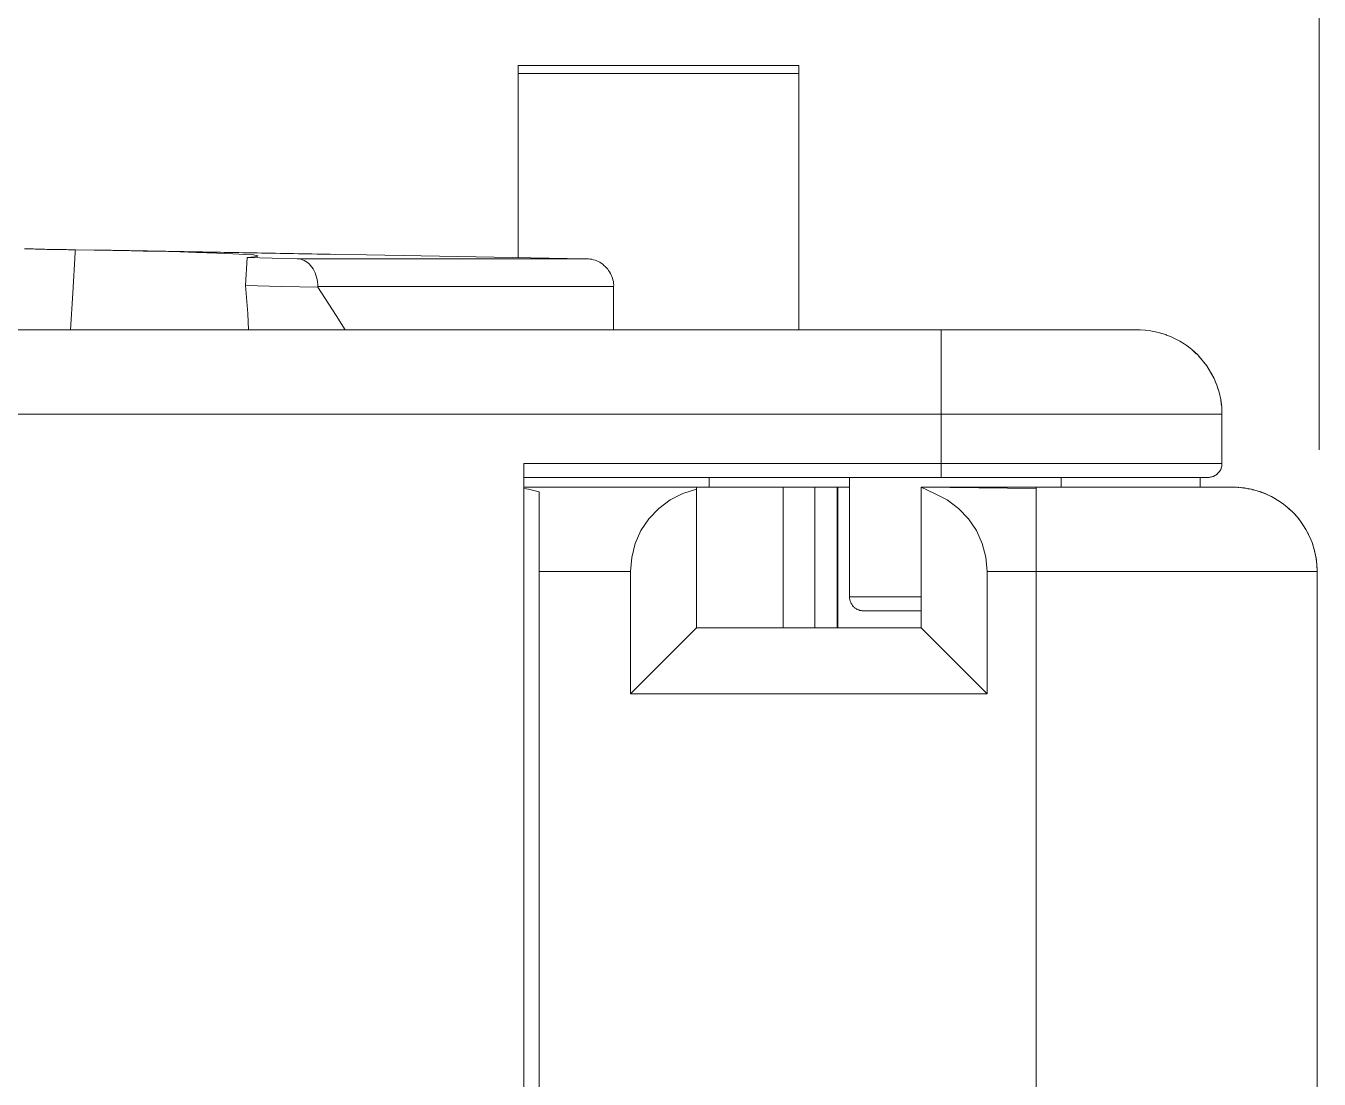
# Model space of a CAD drawing. Header units: inches. Extents: x 0.18 to 4.06, y 0.3 to 3.48.
# Drawn here: x 3.2706 to 3.7463, y 1.099 to 1.4863 of the extents above; entities that cross this region are included whole.
import ezdxf

# ---------------------------------------------------------------- set-up
doc = ezdxf.new("R2010")
doc.units = ezdxf.units.IN
doc.header["$MEASUREMENT"] = 0
doc.layers.add('Layer 1', color=7, linetype='Continuous')

# ---------------------------------------------------------------- blocks, each defined once
blk = doc.blocks.new('block 2')
at = {"layer": 'Layer 1', "color": 250, "lineweight": 18}
for points in [[(3.74626, 1.77958), (3.74626, 1.33042)], [(3.55489, 1.47171), (3.45158, 1.47171)], [(3.45159, 1.47171), (3.45159, 1.46885)], [(3.55489, 1.46885), (3.55489, 1.47171)], [(3.45159, 1.46885), (3.45159, 1.40118)], [(3.45159, 1.46885), (3.55489, 1.46885)], [(3.55489, 1.37451), (3.55489, 1.46885)], [(3.27071, 1.4043), (3.27009, 1.4043)], [(3.2713, 1.4043), (3.27071, 1.4043)], [(3.27195, 1.4043), (3.2713, 1.4043)], [(3.27263, 1.4043), (3.27195, 1.4043)], [(3.27332, 1.4043), (3.27263, 1.4043)], [(3.27402, 1.40423), (3.27332, 1.4043)], [(3.27471, 1.40423), (3.27402, 1.40423)], [(3.27543, 1.40423), (3.27471, 1.40423)], [(3.27611, 1.40423), (3.27543, 1.40423)], [(3.27683, 1.40423), (3.27611, 1.40423)], [(3.27751, 1.40423), (3.27683, 1.40423)], [(3.27823, 1.40416), (3.27751, 1.40423)], [(3.27891, 1.40416), (3.27823, 1.40416)], [(3.27962, 1.40416), (3.27891, 1.40416)], [(3.28034, 1.40416), (3.27962, 1.40416)], [(3.28106, 1.40416), (3.28034, 1.40416)], [(3.28178, 1.40411), (3.28106, 1.40416)], [(3.28243, 1.40411), (3.28178, 1.40411)], [(3.28311, 1.40411), (3.28243, 1.40411)], [(3.28376, 1.40411), (3.28311, 1.40411)], [(3.28439, 1.40411), (3.28376, 1.40411)], [(3.285, 1.40411), (3.28439, 1.40411)], [(3.28555, 1.40411), (3.285, 1.40411)], [(3.28611, 1.40404), (3.28555, 1.40411)], [(3.2866, 1.40404), (3.28611, 1.40404)], [(3.28704, 1.40404), (3.2866, 1.40404)], [(3.28757, 1.40404), (3.28704, 1.40404)], [(3.28799, 1.40404), (3.28757, 1.40404)], [(3.28839, 1.40404), (3.28799, 1.40404)], [(3.28878, 1.40404), (3.28839, 1.40404)], [(3.28871, 1.40351), (3.28878, 1.40404)], [(3.28871, 1.40302), (3.28871, 1.40351)], [(3.38461, 1.40232), (3.28878, 1.40404)], [(3.28878, 1.40404), (3.3019, 1.40381)], [(3.47644, 1.40072), (3.3019, 1.40381)], [(3.3019, 1.40381), (3.31374, 1.40351)], [(3.31374, 1.40351), (3.32422, 1.40332)], [(3.32422, 1.40332), (3.33334, 1.40304)], [(3.2878, 1.38799), (3.28871, 1.40302)], [(3.33334, 1.40302), (3.34075, 1.40281)], [(3.34075, 1.40281), (3.34675, 1.40252)], [(3.34675, 1.40251), (3.35124, 1.40232)], [(3.35124, 1.40232), (3.35424, 1.40209)], [(3.35196, 1.40118), (3.35131, 1.39086)], [(3.35466, 1.40137), (3.35196, 1.40118)], [(3.35196, 1.40118), (3.37035, 1.40072)], [(3.35424, 1.40209), (3.35577, 1.4018)], [(3.35593, 1.4016), (3.35466, 1.40137)], [(3.35577, 1.40179), (3.35573, 1.4016)], [(3.35577, 1.40179), (3.35593, 1.4016)], [(3.37035, 1.40072), (3.371, 1.40065)], [(3.39333, 1.40072), (3.37035, 1.40072)], [(3.371, 1.40065), (3.37168, 1.40053)], [(3.37168, 1.40053), (3.3723, 1.40036)], [(3.3723, 1.40036), (3.37295, 1.40009)], [(3.37295, 1.40009), (3.37358, 1.39974)], [(3.37358, 1.39974), (3.37419, 1.39928)], [(3.37419, 1.39928), (3.37472, 1.39879)], [(3.37472, 1.39879), (3.3753, 1.39821)], [(3.41381, 1.40072), (3.39333, 1.40072)], [(3.43162, 1.40072), (3.41381, 1.40072)], [(3.44659, 1.40072), (3.43162, 1.40072)], [(3.45866, 1.40072), (3.44659, 1.40072)], [(3.46768, 1.40072), (3.45866, 1.40072)], [(3.47361, 1.40072), (3.46768, 1.40072)], [(3.47644, 1.40072), (3.47361, 1.40072)], [(3.47682, 1.40072), (3.47644, 1.40072)], [(3.47747, 1.40065), (3.47682, 1.40072)], [(3.4781, 1.40058), (3.47747, 1.40065)], [(3.47872, 1.40053), (3.4781, 1.40058)], [(3.47933, 1.40036), (3.47872, 1.40053)], [(3.47996, 1.40016), (3.47933, 1.40036)], [(3.48057, 1.39993), (3.47996, 1.40016)], [(3.48112, 1.39965), (3.48057, 1.39993)], [(3.48168, 1.39939), (3.48112, 1.39965)], [(3.48219, 1.39902), (3.48168, 1.39939)], [(3.48275, 1.39867), (3.48219, 1.39902)], [(3.48321, 1.39821), (3.48275, 1.39867)], [(3.3753, 1.39821), (3.37575, 1.39765)], [(3.37575, 1.39765), (3.37621, 1.397)], [(3.37621, 1.397), (3.3766, 1.3963)], [(3.3766, 1.3963), (3.37696, 1.39551)], [(3.37696, 1.39551), (3.37728, 1.39472)], [(3.37728, 1.39472), (3.37751, 1.39391)], [(3.37751, 1.39391), (3.37774, 1.39307)], [(3.48373, 1.39779), (3.48321, 1.39821)], [(3.48415, 1.39737), (3.48373, 1.39779)], [(3.48458, 1.39688), (3.48415, 1.39737)], [(3.48493, 1.39635), (3.48458, 1.39688)], [(3.48529, 1.39586), (3.48493, 1.39635)], [(3.48561, 1.39528), (3.48529, 1.39586)], [(3.48591, 1.39472), (3.48563, 1.39528)], [(3.48614, 1.39414), (3.48591, 1.39472)], [(3.48637, 1.39356), (3.48614, 1.39414)], [(3.35131, 1.39086), (3.35222, 1.38053)], [(3.35131, 1.39086), (3.36465, 1.39056)], [(3.36465, 1.39056), (3.378, 1.39021)], [(3.37774, 1.39307), (3.37786, 1.39223)], [(3.37786, 1.39223), (3.37797, 1.39128)], [(3.37797, 1.39128), (3.378, 1.39044)], [(3.378, 1.39044), (3.378, 1.39021)], [(3.378, 1.39044), (3.40179, 1.39044)], [(3.378, 1.39021), (3.38466, 1.37988)], [(3.40179, 1.39044), (3.42291, 1.39044)], [(3.42292, 1.39044), (3.44125, 1.39044)], [(3.44125, 1.39044), (3.45664, 1.39044)], [(3.45664, 1.39044), (3.46896, 1.39044)], [(3.46896, 1.39044), (3.4781, 1.39044)], [(3.4781, 1.39044), (3.48398, 1.39044)], [(3.48398, 1.39044), (3.4867, 1.39044)], [(3.48649, 1.39293), (3.48637, 1.39356)], [(3.48666, 1.39228), (3.48649, 1.39293)], [(3.48675, 1.3917), (3.48666, 1.39228)], [(3.4867, 1.39044), (3.48682, 1.39105)], [(3.48672, 1.37451), (3.4867, 1.39042)], [(3.48682, 1.39105), (3.48675, 1.3917)], [(3.28699, 1.37451), (3.2878, 1.38799)], [(3.35222, 1.38053), (3.35251, 1.37451)], [(3.38467, 1.37988), (3.38802, 1.37451)], [(3.60719, 1.37451), (2.82611, 1.37451)], [(3.61351, 1.37451), (3.60719, 1.37451)], [(3.60719, 1.37444), (3.60719, 1.37451)], [(3.60719, 1.37409), (3.60719, 1.37444)], [(3.60719, 1.37351), (3.60719, 1.37409)], [(3.60719, 1.37265), (3.60719, 1.37352)], [(3.60719, 1.37165), (3.60719, 1.37265)], [(3.60719, 1.37038), (3.60719, 1.37165)], [(3.60719, 1.36895), (3.60719, 1.37039)], [(3.61979, 1.37451), (3.61351, 1.37451)], [(3.62595, 1.37451), (3.61979, 1.37451)], [(3.63197, 1.37451), (3.62595, 1.37451)], [(3.63777, 1.37451), (3.63197, 1.37451)], [(3.64337, 1.37451), (3.63777, 1.37451)], [(3.6487, 1.37451), (3.64337, 1.37451)], [(3.65369, 1.37451), (3.6487, 1.37451)], [(3.65834, 1.37451), (3.65369, 1.37451)], [(3.6626, 1.37451), (3.65834, 1.37451)], [(3.66648, 1.37451), (3.6626, 1.37451)], [(3.66983, 1.37451), (3.66648, 1.37451)], [(3.67279, 1.37451), (3.66983, 1.37451)], [(3.67517, 1.37451), (3.67279, 1.37451)], [(3.67709, 1.37451), (3.67517, 1.37451)], [(3.67843, 1.37451), (3.67709, 1.37451)], [(3.67927, 1.37451), (3.67841, 1.37451)], [(3.6795, 1.37451), (3.67927, 1.37451)], [(3.68044, 1.37451), (3.6795, 1.37451)], [(3.68044, 1.37451), (3.6795, 1.37451)], [(3.68223, 1.37444), (3.68044, 1.37451)], [(3.68223, 1.37444), (3.68044, 1.37451)], [(3.68236, 1.37444), (3.68223, 1.37444)], [(3.68236, 1.37444), (3.68223, 1.37444)], [(3.68425, 1.37416), (3.68236, 1.37446)], [(3.68425, 1.37416), (3.68236, 1.37446)], [(3.6849, 1.37409), (3.68425, 1.37416)], [(3.6849, 1.37409), (3.68425, 1.37416)], [(3.68613, 1.37379), (3.6849, 1.37409)], [(3.68613, 1.37379), (3.6849, 1.37409)], [(3.68757, 1.37351), (3.68613, 1.37381)], [(3.68757, 1.37351), (3.68613, 1.37381)], [(3.68796, 1.37337), (3.68757, 1.37351)], [(3.68799, 1.37337), (3.68757, 1.37351)], [(3.68982, 1.37279), (3.68796, 1.37337)], [(3.68982, 1.37279), (3.68799, 1.37337)], [(3.69015, 1.37265), (3.68982, 1.37279)], [(3.69157, 1.37207), (3.69015, 1.37265)], [(3.69161, 1.37207), (3.69015, 1.37265)], [(3.69262, 1.37165), (3.69157, 1.37207)], [(3.69262, 1.37165), (3.69161, 1.37207)], [(3.69333, 1.37128), (3.69262, 1.37165)], [(3.69333, 1.37128), (3.69262, 1.37165)], [(3.69506, 1.37038), (3.69333, 1.37128)], [(3.69506, 1.37038), (3.69333, 1.37128)], [(3.69662, 1.36937), (3.69506, 1.37038)], [(3.69662, 1.36937), (3.69506, 1.37038)], [(3.60719, 1.36728), (3.60719, 1.36895)], [(3.60719, 1.36549), (3.60719, 1.36728)], [(3.60719, 1.36347), (3.60719, 1.36549)], [(3.69731, 1.36895), (3.69662, 1.36937)], [(3.69731, 1.36895), (3.69662, 1.36937)], [(3.69815, 1.3683), (3.69731, 1.36895)], [(3.69822, 1.3683), (3.69731, 1.36895)], [(3.69945, 1.36728), (3.69815, 1.3683)], [(3.69945, 1.36728), (3.69822, 1.3683)], [(3.70147, 1.36549), (3.69944, 1.36728)], [(3.69968, 1.36705), (3.69945, 1.36728)], [(3.70108, 1.36579), (3.69968, 1.36705)], [(3.70147, 1.36549), (3.70108, 1.36578)], [(3.70329, 1.36347), (3.70147, 1.36549)], [(3.70241, 1.36442), (3.70147, 1.36549)], [(3.60719, 1.36133), (3.60719, 1.36347)], [(3.60719, 1.35905), (3.60719, 1.36133)], [(3.70329, 1.36347), (3.70241, 1.36442)], [(3.70492, 1.36133), (3.70329, 1.36347)], [(3.70366, 1.36298), (3.70329, 1.36347)], [(3.70492, 1.36133), (3.70366, 1.36298)], [(3.70636, 1.35905), (3.7049, 1.36133)], [(3.70587, 1.35989), (3.70492, 1.36133)], [(3.60719, 1.35661), (3.60719, 1.35905)], [(3.60719, 1.35417), (3.60719, 1.35661)], [(3.70636, 1.35905), (3.70587, 1.35989)], [(3.70762, 1.35661), (3.70636, 1.35905)], [(3.7068, 1.35821), (3.70636, 1.35905)], [(3.70762, 1.35661), (3.7068, 1.35821)], [(3.70866, 1.35417), (3.70762, 1.35661)], [(3.70843, 1.35475), (3.70762, 1.35661)], [(3.60719, 1.35159), (3.60719, 1.35418)], [(3.60719, 1.34896), (3.60719, 1.35159)], [(3.70866, 1.35417), (3.70843, 1.35475)], [(3.70948, 1.35159), (3.70866, 1.35418)], [(3.70905, 1.35296), (3.70866, 1.35417)], [(3.70948, 1.35159), (3.70905, 1.35296)], [(3.71006, 1.34896), (3.70948, 1.35159)], [(3.60719, 1.34622), (3.60719, 1.34896)], [(3.60719, 1.34359), (3.60719, 1.34622)], [(3.71042, 1.34622), (3.71006, 1.34896)], [(3.71026, 1.34736), (3.71006, 1.34896)], [(3.71042, 1.34622), (3.71026, 1.34736)], [(3.71052, 1.34359), (3.71042, 1.34622)], [(3.71045, 1.34545), (3.71042, 1.34622)], [(2.82611, 1.34359), (3.60719, 1.34359)], [(3.61621, 1.34359), (3.60719, 1.34359)], [(3.60719, 1.34359), (3.60719, 1.32545)], [(3.62517, 1.34359), (3.6162, 1.34359)], [(3.63395, 1.34359), (3.62517, 1.34359)], [(3.64255, 1.34359), (3.63395, 1.34359)], [(3.65085, 1.34359), (3.64255, 1.34359)], [(3.6589, 1.34359), (3.65085, 1.34359)], [(3.66648, 1.34359), (3.6589, 1.34359)], [(3.67364, 1.34359), (3.66648, 1.34359)], [(3.68025, 1.34359), (3.67364, 1.34359)], [(3.6864, 1.34359), (3.68025, 1.34359)], [(3.69183, 1.34359), (3.6864, 1.34359)], [(3.69668, 1.34359), (3.69183, 1.34359)], [(3.70085, 1.34359), (3.69668, 1.34359)], [(3.70431, 1.34359), (3.70085, 1.34359)], [(3.70701, 1.34359), (3.70431, 1.34359)], [(3.70896, 1.34359), (3.70701, 1.34359)], [(3.71017, 1.34359), (3.70896, 1.34359)], [(3.71052, 1.34359), (3.71017, 1.34359)], [(3.71052, 1.34359), (3.71045, 1.34545)], [(3.71052, 1.32545), (3.71052, 1.34359)], [(3.45378, 1.07181), (3.45378, 1.32545)], [(3.60719, 1.32545), (3.45378, 1.32545)], [(3.61621, 1.32545), (3.60719, 1.32545)], [(3.60719, 1.32503), (3.60719, 1.32545)], [(3.60719, 1.32461), (3.60719, 1.32503)], [(3.60719, 1.32408), (3.60719, 1.32461)], [(3.60719, 1.32366), (3.60719, 1.32408)], [(3.60719, 1.32331), (3.60719, 1.32366)], [(3.60719, 1.32289), (3.60719, 1.32331)], [(3.60719, 1.32252), (3.60719, 1.32289)], [(3.60719, 1.32217), (3.60719, 1.32252)], [(3.62517, 1.32545), (3.6162, 1.32545)], [(3.63395, 1.32545), (3.62517, 1.32545)], [(3.64255, 1.32545), (3.63395, 1.32545)], [(3.65085, 1.32545), (3.64255, 1.32545)], [(3.6589, 1.32545), (3.65085, 1.32545)], [(3.66648, 1.32545), (3.6589, 1.32545)], [(3.67364, 1.32545), (3.66648, 1.32545)], [(3.68025, 1.32545), (3.67364, 1.32545)], [(3.6864, 1.32545), (3.68025, 1.32545)], [(3.69183, 1.32545), (3.6864, 1.32545)], [(3.69668, 1.32545), (3.69183, 1.32545)], [(3.70085, 1.32545), (3.69668, 1.32545)], [(3.70431, 1.32545), (3.70085, 1.32545)], [(3.70701, 1.32545), (3.70431, 1.32545)], [(3.70896, 1.32545), (3.70701, 1.32545)], [(3.71017, 1.32545), (3.70896, 1.32545)], [(3.70957, 1.32252), (3.70931, 1.32217)], [(3.70938, 1.32217), (3.70957, 1.32252)], [(3.70984, 1.32289), (3.70956, 1.32252)], [(3.70957, 1.32252), (3.70968, 1.32259)], [(3.70968, 1.32259), (3.70984, 1.32289)], [(3.71006, 1.32331), (3.70984, 1.32289)], [(3.70984, 1.32289), (3.70994, 1.32301)], [(3.70994, 1.32301), (3.71006, 1.3233)], [(3.71022, 1.32366), (3.71006, 1.32331)], [(3.71006, 1.32331), (3.71017, 1.32347)], [(3.71052, 1.32545), (3.71017, 1.32545)], [(3.71017, 1.32347), (3.71022, 1.32366)], [(3.71038, 1.32408), (3.71022, 1.32366)], [(3.71022, 1.32366), (3.71029, 1.32395)], [(3.71029, 1.32396), (3.71038, 1.32408)], [(3.71045, 1.32461), (3.71038, 1.32408)], [(3.71038, 1.32408), (3.71045, 1.32445)], [(3.71052, 1.32503), (3.71045, 1.32461)], [(3.71045, 1.32461), (3.71052, 1.32497)], [(3.71045, 1.32445), (3.71045, 1.32461)], [(3.71052, 1.32503), (3.71052, 1.32545)], [(3.71052, 1.32497), (3.71052, 1.32503)], [(3.45378, 1.32031), (3.60719, 1.32031)], [(3.52188, 1.32031), (3.52188, 1.31666)], [(3.5735, 1.32031), (3.5735, 1.2764)], [(3.60719, 1.32181), (3.60719, 1.32217)], [(3.60719, 1.32152), (3.60719, 1.32181)], [(3.60719, 1.32122), (3.60719, 1.32151)], [(3.60719, 1.32103), (3.60719, 1.32122)], [(3.60719, 1.3208), (3.60719, 1.32103)], [(3.60719, 1.32061), (3.60719, 1.3208)], [(3.60719, 1.32045), (3.60719, 1.32061)], [(3.60719, 1.32038), (3.60719, 1.32045)], [(3.60719, 1.32031), (3.60719, 1.32038)], [(3.60719, 1.32031), (3.61577, 1.32031)], [(3.60719, 1.32031), (3.60719, 1.32031)], [(3.61577, 1.32031), (3.62426, 1.32031)], [(3.62426, 1.32031), (3.63258, 1.32031)], [(3.63258, 1.32031), (3.64076, 1.32031)], [(3.64076, 1.32031), (3.6487, 1.32031)], [(3.6487, 1.32031), (3.65632, 1.32031)], [(3.65134, 1.31666), (3.65134, 1.32031)], [(3.65632, 1.32031), (3.66351, 1.32031)], [(3.66351, 1.32031), (3.67032, 1.32031)], [(3.67032, 1.32031), (3.6766, 1.32031)], [(3.6766, 1.32031), (3.68239, 1.32031)], [(3.68239, 1.32031), (3.6876, 1.32031)], [(3.6876, 1.32031), (3.69222, 1.32031)], [(3.69222, 1.32031), (3.69617, 1.32031)], [(3.69617, 1.32031), (3.69945, 1.32031)], [(3.69945, 1.32031), (3.70199, 1.32031)], [(3.70199, 1.32031), (3.70385, 1.32031)], [(3.70245, 1.31666), (3.70245, 1.32031)], [(3.70385, 1.32031), (3.70501, 1.32031)], [(3.70501, 1.32031), (3.70538, 1.32031)], [(3.70538, 1.32031), (3.70547, 1.32031)], [(3.70547, 1.32031), (3.70579, 1.32031)], [(3.70547, 1.32031), (3.7055, 1.32031)], [(3.7055, 1.32031), (3.70579, 1.32031)], [(3.70626, 1.32038), (3.7058, 1.32031)], [(3.7058, 1.32031), (3.70587, 1.32031)], [(3.70587, 1.32031), (3.70626, 1.32038)], [(3.7061, 1.32038), (3.70615, 1.32038)], [(3.70615, 1.32038), (3.70626, 1.32038)], [(3.70671, 1.32045), (3.70626, 1.32038)], [(3.70626, 1.32038), (3.70636, 1.32038)], [(3.70636, 1.32038), (3.70671, 1.32045)], [(3.70717, 1.32061), (3.70671, 1.32045)], [(3.70671, 1.32045), (3.70687, 1.3205)], [(3.70687, 1.3205), (3.70716, 1.32061)], [(3.70756, 1.3208), (3.70717, 1.32061)], [(3.70717, 1.32061), (3.70736, 1.32067)], [(3.70736, 1.32067), (3.70756, 1.3208)], [(3.70794, 1.32103), (3.70756, 1.3208)], [(3.70756, 1.3208), (3.70778, 1.32087)], [(3.70778, 1.32087), (3.70794, 1.32103)], [(3.70834, 1.32122), (3.70794, 1.32103)], [(3.70794, 1.32103), (3.70824, 1.32115)], [(3.70824, 1.32115), (3.70834, 1.32122)], [(3.7087, 1.32152), (3.70834, 1.32122)], [(3.70834, 1.32122), (3.70866, 1.32145)], [(3.70866, 1.32145), (3.7087, 1.32152)], [(3.7087, 1.32152), (3.70903, 1.32181)], [(3.70903, 1.32181), (3.70931, 1.32217)], [(3.70931, 1.32217), (3.70938, 1.32217)], [(3.51719, 1.31666), (3.45378, 1.31666)], [(3.45378, 1.31622), (3.4555, 1.31601)], [(3.4555, 1.31601), (3.45931, 1.31494)], [(3.45931, 1.31494), (3.45931, 1.31394)], [(3.45931, 1.31394), (3.45931, 1.31285)], [(3.50756, 1.31201), (3.51221, 1.31436)], [(3.51221, 1.31436), (3.51719, 1.31595)], [(3.51758, 1.31666), (3.51719, 1.31666)], [(3.51719, 1.31657), (3.51719, 1.31666)], [(3.51719, 1.31638), (3.51719, 1.31657)], [(3.51719, 1.31595), (3.51719, 1.31638)], [(3.51719, 1.265), (3.51719, 1.31595)], [(3.51886, 1.31666), (3.51758, 1.31666)], [(3.52088, 1.31666), (3.51884, 1.31666)], [(3.52374, 1.31666), (3.52088, 1.31666)], [(3.52741, 1.31666), (3.52374, 1.31666)], [(3.53178, 1.31666), (3.52741, 1.31666)], [(3.53685, 1.31666), (3.53178, 1.31666)], [(3.54265, 1.31666), (3.53685, 1.31666)], [(3.54906, 1.31666), (3.54265, 1.31666)], [(3.54906, 1.31666), (3.54906, 1.265)], [(3.56081, 1.31666), (3.54906, 1.31666)], [(3.56243, 1.31666), (3.56081, 1.31666)], [(3.56081, 1.31666), (3.56081, 1.265)], [(3.56394, 1.31666), (3.56243, 1.31666)], [(3.5652, 1.31666), (3.56394, 1.31666)], [(3.56634, 1.31666), (3.5652, 1.31666)], [(3.56729, 1.31666), (3.56634, 1.31666)], [(3.56801, 1.31666), (3.56729, 1.31666)], [(3.56852, 1.31666), (3.56801, 1.31666)], [(3.56885, 1.31666), (3.56852, 1.31666)], [(3.56899, 1.31666), (3.56885, 1.31666)], [(3.56899, 1.31666), (3.56899, 1.265)], [(3.56918, 1.31666), (3.56899, 1.31666)], [(3.5696, 1.31666), (3.56918, 1.31666)], [(3.56918, 1.31666), (3.56918, 1.265)], [(3.57087, 1.31666), (3.5696, 1.31666)], [(3.57299, 1.31666), (3.57087, 1.31666)], [(3.5735, 1.31666), (3.57299, 1.31666)], [(3.59987, 1.31666), (3.59987, 1.265)], [(3.64219, 1.31666), (3.59987, 1.31666)], [(3.64219, 1.31622), (3.59987, 1.31666)], [(3.59987, 1.31666), (3.60475, 1.31443)], [(3.60475, 1.31443), (3.60942, 1.31208)], [(3.64851, 1.31666), (3.64219, 1.31666)], [(3.64219, 1.31666), (3.64219, 1.31657)], [(3.64219, 1.31657), (3.64219, 1.31622)], [(3.64219, 1.31622), (3.64219, 1.31566)], [(3.64219, 1.31566), (3.64219, 1.31478)], [(3.64219, 1.31478), (3.64219, 1.3138)], [(3.64219, 1.3138), (3.64219, 1.3125)], [(3.65476, 1.31666), (3.64851, 1.31666)], [(3.6609, 1.31666), (3.65476, 1.31666)], [(3.66693, 1.31666), (3.6609, 1.31666)], [(3.67279, 1.31666), (3.66693, 1.31666)], [(3.67836, 1.31666), (3.67279, 1.31666)], [(3.68369, 1.31666), (3.67836, 1.31666)], [(3.68868, 1.31666), (3.68369, 1.31666)], [(3.69333, 1.31666), (3.68868, 1.31666)], [(3.69763, 1.31666), (3.69333, 1.31666)], [(3.70147, 1.31666), (3.69763, 1.31666)], [(3.70485, 1.31666), (3.70147, 1.31666)], [(3.70775, 1.31666), (3.70485, 1.31666)], [(3.71017, 1.31666), (3.70775, 1.31666)], [(3.71208, 1.31666), (3.71017, 1.31666)], [(3.71345, 1.31666), (3.71208, 1.31666)], [(3.71424, 1.31666), (3.71345, 1.31666)], [(3.71452, 1.31666), (3.71422, 1.31666)], [(3.71547, 1.31666), (3.71452, 1.31666)], [(3.71459, 1.31666), (3.71456, 1.31666)], [(3.71459, 1.31666), (3.71459, 1.31666)], [(3.71459, 1.31666), (3.71459, 1.31666)], [(3.71459, 1.31666), (3.71459, 1.31666)], [(3.71459, 1.31666), (3.71459, 1.31666)], [(3.71459, 1.31666), (3.71459, 1.31666)], [(3.71459, 1.31666), (3.71459, 1.31666)], [(3.71459, 1.31666), (3.71459, 1.31666)], [(3.71459, 1.31666), (3.71459, 1.31666)], [(3.71459, 1.31666), (3.71459, 1.31666)], [(3.71459, 1.31666), (3.71459, 1.31666)], [(3.71459, 1.31666), (3.71459, 1.31666)], [(3.71459, 1.31666), (3.71459, 1.31666)], [(3.71459, 1.31666), (3.71459, 1.31666)], [(3.71459, 1.31666), (3.71459, 1.31666)], [(3.71468, 1.31666), (3.71462, 1.31666)], [(3.71482, 1.31666), (3.71468, 1.31666)], [(3.71726, 1.31657), (3.71547, 1.31666)], [(3.71624, 1.31666), (3.71582, 1.31666)], [(3.71726, 1.31657), (3.71624, 1.31666)], [(3.71661, 1.31657), (3.71651, 1.31666)], [(3.71673, 1.31657), (3.71661, 1.31657)], [(3.71882, 1.31638), (3.71726, 1.31657)], [(3.71736, 1.31657), (3.71726, 1.31657)], [(3.71924, 1.31631), (3.71736, 1.31657)], [(3.71817, 1.31643), (3.71782, 1.3165)], [(3.7181, 1.31643), (3.7181, 1.31643)], [(3.71847, 1.31643), (3.71817, 1.31643)], [(3.71849, 1.31643), (3.71833, 1.31643)], [(3.71866, 1.31643), (3.71849, 1.31643)], [(3.71989, 1.31622), (3.71882, 1.31638)], [(3.71989, 1.31622), (3.71924, 1.31631)], [(3.7214, 1.31595), (3.71989, 1.31622)], [(3.72113, 1.31595), (3.71989, 1.31622)], [(3.7201, 1.31615), (3.72005, 1.31622)], [(3.72031, 1.31615), (3.7201, 1.31615)], [(3.72042, 1.31615), (3.72026, 1.31615)], [(3.72052, 1.31608), (3.72042, 1.31615)], [(3.72256, 1.31566), (3.72111, 1.31595)], [(3.72256, 1.31566), (3.7214, 1.31595)], [(3.72198, 1.31578), (3.72178, 1.31578)], [(3.7221, 1.31573), (3.72198, 1.31578)], [(3.72389, 1.31524), (3.72256, 1.31566)], [(3.72298, 1.3155), (3.72256, 1.31566)], [(3.72482, 1.31494), (3.72298, 1.3155)], [(3.72377, 1.31529), (3.72368, 1.31529)], [(3.72384, 1.31529), (3.72377, 1.31529)], [(3.72514, 1.31478), (3.72389, 1.31524)], [(3.72482, 1.31494), (3.72513, 1.31478)], [(3.72656, 1.31422), (3.72513, 1.31478)], [(3.72638, 1.31436), (3.72514, 1.31478)], [(3.72559, 1.31464), (3.72549, 1.31471)], [(3.72579, 1.31459), (3.72559, 1.31464)], [(3.72764, 1.3138), (3.72638, 1.31436)], [(3.72764, 1.3138), (3.72656, 1.31422)], [(3.72735, 1.31394), (3.72722, 1.31394)], [(3.72742, 1.31387), (3.72735, 1.31394)], [(3.72875, 1.31322), (3.72764, 1.3138)], [(3.72833, 1.31345), (3.72764, 1.3138)], [(3.73002, 1.3125), (3.72833, 1.31345)], [(3.73002, 1.3125), (3.72875, 1.31322)], [(3.72907, 1.31308), (3.72901, 1.31308)], [(3.72921, 1.31299), (3.72907, 1.31308)], [(3.45931, 1.31285), (3.45931, 1.3115)], [(3.45931, 1.3115), (3.45931, 1.30999)], [(3.45931, 1.30999), (3.45931, 1.30834)], [(3.45931, 1.30834), (3.45931, 1.30655)], [(3.49974, 1.30511), (3.50333, 1.30887)], [(3.50333, 1.30885), (3.50756, 1.31201)], [(3.60942, 1.31208), (3.61361, 1.30892)], [(3.61361, 1.30892), (3.61728, 1.30511)], [(3.64219, 1.3125), (3.64219, 1.31106)], [(3.64219, 1.31106), (3.64219, 1.30941)], [(3.64219, 1.30941), (3.64219, 1.30762)], [(3.731, 1.31192), (3.73002, 1.3125)], [(3.73161, 1.3115), (3.73002, 1.3125)], [(3.7307, 1.31215), (3.7307, 1.31215)], [(3.73073, 1.31215), (3.7307, 1.31215)], [(3.7323, 1.31106), (3.731, 1.31193)], [(3.7323, 1.31106), (3.73161, 1.3115)], [(3.73314, 1.31048), (3.73229, 1.31106)], [(3.73314, 1.31041), (3.73229, 1.31106)], [(3.73445, 1.30941), (3.73314, 1.31048)], [(3.73445, 1.30941), (3.73314, 1.31041)], [(3.73386, 1.30992), (3.73373, 1.30999)], [(3.73402, 1.30976), (3.73386, 1.30992)], [(3.73516, 1.30878), (3.73445, 1.30941)], [(3.73643, 1.30762), (3.73445, 1.30941)], [(3.73643, 1.30762), (3.73516, 1.30878)], [(3.45931, 1.30655), (3.45931, 1.30462)], [(3.45931, 1.30462), (3.45931, 1.30255)], [(3.49681, 1.30075), (3.49974, 1.30511)], [(3.61728, 1.30511), (3.62021, 1.30081)], [(3.64219, 1.30762), (3.64219, 1.30564)], [(3.64219, 1.30564), (3.64219, 1.30348)], [(3.64219, 1.30348), (3.64219, 1.30118)], [(3.73705, 1.30699), (3.73643, 1.30762)], [(3.73832, 1.30564), (3.73643, 1.30762)], [(3.73832, 1.30564), (3.73705, 1.30699)], [(3.738, 1.30592), (3.73789, 1.30606)], [(3.73803, 1.30592), (3.738, 1.30592)], [(3.73877, 1.30504), (3.73832, 1.30564)], [(3.73995, 1.30348), (3.73832, 1.30564)], [(3.73995, 1.30348), (3.73877, 1.30504)], [(3.73919, 1.3045), (3.7391, 1.30455)], [(3.7393, 1.30427), (3.73919, 1.3045)], [(3.74138, 1.30118), (3.73994, 1.30348)], [(3.7403, 1.3029), (3.73995, 1.30348)], [(3.45931, 1.30255), (3.45931, 1.30032)], [(3.45931, 1.30032), (3.45931, 1.29804)], [(3.49467, 1.29597), (3.49681, 1.30075)], [(3.62021, 1.30081), (3.62237, 1.29603)], [(3.64219, 1.30118), (3.64219, 1.29883)], [(3.64219, 1.29883), (3.64219, 1.29632)], [(3.74138, 1.30118), (3.7403, 1.3029)], [(3.74167, 1.30069), (3.74138, 1.30118)], [(3.74261, 1.29883), (3.74138, 1.30118)], [(3.74261, 1.29883), (3.74167, 1.30069)], [(3.74226, 1.29962), (3.7421, 1.29983)], [(3.74233, 1.29948), (3.74226, 1.29962)], [(3.74281, 1.29831), (3.74261, 1.29883)], [(3.7437, 1.29632), (3.74261, 1.29883)], [(3.45931, 1.29804), (3.45931, 1.29567)], [(3.45931, 1.29567), (3.45931, 1.29323)], [(3.4934, 1.29088), (3.49467, 1.29597)], [(3.62237, 1.29603), (3.62367, 1.29095)], [(3.64219, 1.29632), (3.64219, 1.29376)], [(3.7437, 1.29632), (3.74281, 1.29831)], [(3.7431, 1.29769), (3.74304, 1.29788)], [(3.74304, 1.29788), (3.74304, 1.29788)], [(3.74379, 1.29597), (3.7437, 1.29632)], [(3.74447, 1.29376), (3.7437, 1.29632)], [(3.74447, 1.29376), (3.74379, 1.29597)], [(3.74431, 1.29424), (3.74424, 1.29446)], [(3.74431, 1.29424), (3.74431, 1.29424)], [(3.45931, 1.29323), (3.45931, 1.29072)], [(3.45931, 1.29072), (3.45931, 1.28822)], [(3.49291, 1.28571), (3.4934, 1.29088)], [(3.62367, 1.29095), (3.62416, 1.28571)], [(3.64219, 1.29376), (3.64219, 1.29108)], [(3.64219, 1.29108), (3.64219, 1.28839)], [(3.74502, 1.29108), (3.74447, 1.29376)], [(3.74454, 1.29346), (3.74447, 1.29374)], [(3.74502, 1.29108), (3.74454, 1.29346)], [(3.74479, 1.29239), (3.7447, 1.29268)], [(3.74483, 1.29209), (3.74479, 1.29239)], [(3.74512, 1.29088), (3.74502, 1.29108)], [(3.74538, 1.28839), (3.74502, 1.29108)], [(3.74538, 1.28839), (3.74512, 1.29088)], [(3.45931, 1.28822), (3.45931, 1.28571)], [(3.45931, 1.28571), (3.45931, 1.07229)], [(3.45931, 1.28571), (3.49291, 1.28571)], [(3.49291, 1.24075), (3.49291, 1.28571)], [(3.62416, 1.28571), (3.62416, 1.24075)], [(3.62416, 1.28571), (3.64219, 1.28571)], [(3.64219, 1.28839), (3.64219, 1.28571)], [(3.64219, 1.28571), (3.64219, 1.07229)], [(3.64219, 1.28571), (3.65121, 1.28571)], [(3.65121, 1.28571), (3.66016, 1.28571)], [(3.66016, 1.28571), (3.66895, 1.28571)], [(3.66895, 1.28571), (3.67757, 1.28571)], [(3.67757, 1.28571), (3.68587, 1.28571)], [(3.68587, 1.28571), (3.69385, 1.28571)], [(3.69385, 1.28571), (3.7015, 1.28571)], [(3.7015, 1.28571), (3.70863, 1.28571)], [(3.70863, 1.28571), (3.71524, 1.28571)], [(3.71524, 1.28571), (3.72136, 1.28571)], [(3.72136, 1.28571), (3.72686, 1.28571)], [(3.72686, 1.28571), (3.73168, 1.28571)], [(3.73168, 1.28571), (3.73588, 1.28571)], [(3.73588, 1.28571), (3.7393, 1.28571)], [(3.7393, 1.28571), (3.74203, 1.28571)], [(3.74203, 1.28571), (3.74395, 1.28571)], [(3.74395, 1.28571), (3.74516, 1.28571)], [(3.74516, 1.28571), (3.74554, 1.28571)], [(3.74542, 1.28828), (3.74538, 1.28839)], [(3.74554, 1.28571), (3.74538, 1.28839)], [(3.74554, 1.28571), (3.74542, 1.28828)], [(3.74551, 1.28672), (3.74549, 1.28721)], [(3.74551, 1.28643), (3.74551, 1.28672)], [(3.74554, 1.07229), (3.74554, 1.28571)], [(3.57367, 1.2764), (3.5735, 1.2764)], [(3.5735, 1.2764), (3.5735, 1.27604)], [(3.5735, 1.27604), (3.57354, 1.27574)], [(3.57354, 1.27574), (3.57361, 1.27549)], [(3.57361, 1.27549), (3.57367, 1.27513)], [(3.5741, 1.2764), (3.57367, 1.2764)], [(3.57367, 1.27513), (3.57377, 1.27485)], [(3.5748, 1.2764), (3.5741, 1.2764)], [(3.57585, 1.2764), (3.5748, 1.2764)], [(3.57719, 1.2764), (3.57585, 1.2764)], [(3.57871, 1.2764), (3.57719, 1.2764)], [(3.58054, 1.2764), (3.57871, 1.2764)], [(3.58262, 1.2764), (3.58054, 1.2764)], [(3.5849, 1.2764), (3.58262, 1.2764)], [(3.5874, 1.2764), (3.5849, 1.2764)], [(3.5901, 1.2764), (3.5874, 1.2764)], [(3.59298, 1.2764), (3.5901, 1.2764)], [(3.59596, 1.2764), (3.59298, 1.2764)], [(3.5991, 1.2764), (3.59596, 1.2764)], [(3.59987, 1.2764), (3.5991, 1.2764)], [(3.57377, 1.27484), (3.57387, 1.27455)], [(3.57387, 1.27455), (3.57403, 1.27427)], [(3.57403, 1.27425), (3.57413, 1.27395)], [(3.57413, 1.27395), (3.57432, 1.2737)], [(3.57432, 1.2737), (3.57445, 1.27341)], [(3.57445, 1.27341), (3.57468, 1.27318)], [(3.57468, 1.27318), (3.57487, 1.27288)], [(3.57487, 1.27288), (3.5751, 1.27269)], [(3.5751, 1.27269), (3.57529, 1.27246)], [(3.57529, 1.27246), (3.57558, 1.27227)], [(3.57559, 1.27227), (3.57582, 1.27211)], [(3.57582, 1.27211), (3.57612, 1.27191)], [(3.57611, 1.27191), (3.57638, 1.27174)], [(3.57638, 1.27174), (3.57666, 1.27162)], [(3.57666, 1.27162), (3.57695, 1.27155)], [(3.57696, 1.27155), (3.57729, 1.27139)], [(3.57729, 1.27139), (3.57761, 1.27132)], [(3.57761, 1.27132), (3.57791, 1.27132)], [(3.5779, 1.27132), (3.57818, 1.27125)], [(3.5782, 1.27125), (3.57852, 1.27125)], [(3.57852, 1.27125), (3.57868, 1.27125)], [(3.57868, 1.27125), (3.57882, 1.27125)], [(3.57882, 1.27125), (3.57917, 1.27125)], [(3.57917, 1.27125), (3.57982, 1.27125)], [(3.57982, 1.27125), (3.58066, 1.27125)], [(3.58066, 1.27125), (3.58184, 1.27125)], [(3.58184, 1.27125), (3.58317, 1.27125)], [(3.58317, 1.27125), (3.58477, 1.27125)], [(3.58477, 1.27125), (3.58656, 1.27125)], [(3.58656, 1.27125), (3.58854, 1.27125)], [(3.58854, 1.27125), (3.5907, 1.27125)], [(3.5907, 1.27125), (3.59307, 1.27125)], [(3.59307, 1.27125), (3.59554, 1.27125)], [(3.59554, 1.27125), (3.59815, 1.27125)], [(3.59815, 1.27125), (3.59987, 1.27125)], [(3.51719, 1.265), (3.49291, 1.24075)], [(3.59987, 1.265), (3.51719, 1.265)], [(3.5696, 1.265), (3.57087, 1.265)], [(3.57087, 1.265), (3.57299, 1.265)], [(3.57299, 1.265), (3.57589, 1.265)], [(3.57589, 1.265), (3.57959, 1.265)], [(3.57959, 1.265), (3.58408, 1.265)], [(3.58408, 1.265), (3.58926, 1.265)], [(3.58926, 1.265), (3.59519, 1.265)], [(3.59987, 1.265), (3.62416, 1.24075)], [(3.62416, 1.24075), (3.49291, 1.24075)]]:
    blk.add_lwpolyline(points, dxfattribs=at)

msp = doc.modelspace()

# ---------------------------------------------------------------- block references
at = {"layer": 'Layer 1'}
msp.add_blockref('block 2', (0, 0), dxfattribs=at)

doc.saveas('drawing.dxf')
